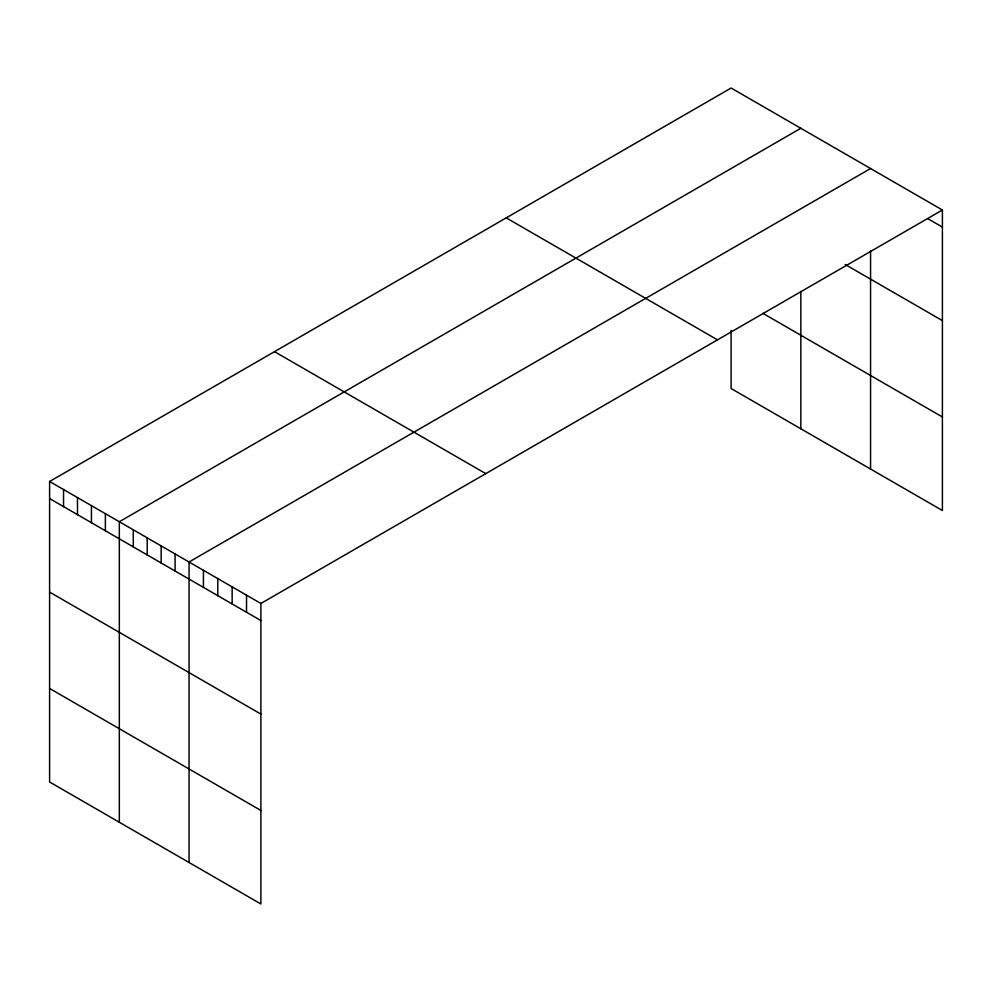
<?xml version="1.0" encoding="UTF-8"?>
<svg xmlns="http://www.w3.org/2000/svg" width="992" height="992" viewBox="0 0 992 992"><rect width="100%" height="100%" fill="white"/><g stroke="black" fill="none" stroke-linecap="round" stroke-linejoin="round"><path stroke-width="1.49" d="M49.6 481.492L260.884 603.471L260.884 903.972L49.6 781.994L49.6 481.492L731.116 88.028L942.4 210.006L942.4 510.508L731.116 388.529L731.116 330.423M800.842 128.278L119.325 521.742L119.325 822.244M870.567 168.528L189.05 562.005L189.05 862.507M260.884 603.471L942.4 210.006M928.028 218.786L942.4 227.081M845.209 264.504L942.4 320.614M762.811 313.286L942.4 416.975M506.218 217.868L717.501 339.859M274.499 351.652L485.782 473.63M49.6 498.567L260.884 620.546M49.6 592.1L260.884 714.079M49.6 688.46L260.884 810.452M870.567 250.79L870.567 469.03M800.842 291.45L800.842 428.78M246.524 595.175L246.524 612.25M232.153 586.892L232.153 603.954M217.781 578.596L217.781 595.659M203.422 570.301L203.422 587.363M175.1 553.945L175.1 571.02M161.163 545.898L161.163 562.972M147.213 537.85L147.213 554.925M133.275 529.802L133.275 546.865M105.375 513.695L105.375 530.77M91.438 505.647L91.438 522.71M77.488 497.587L77.488 514.662M63.55 489.54L63.55 506.614"/></g></svg>
